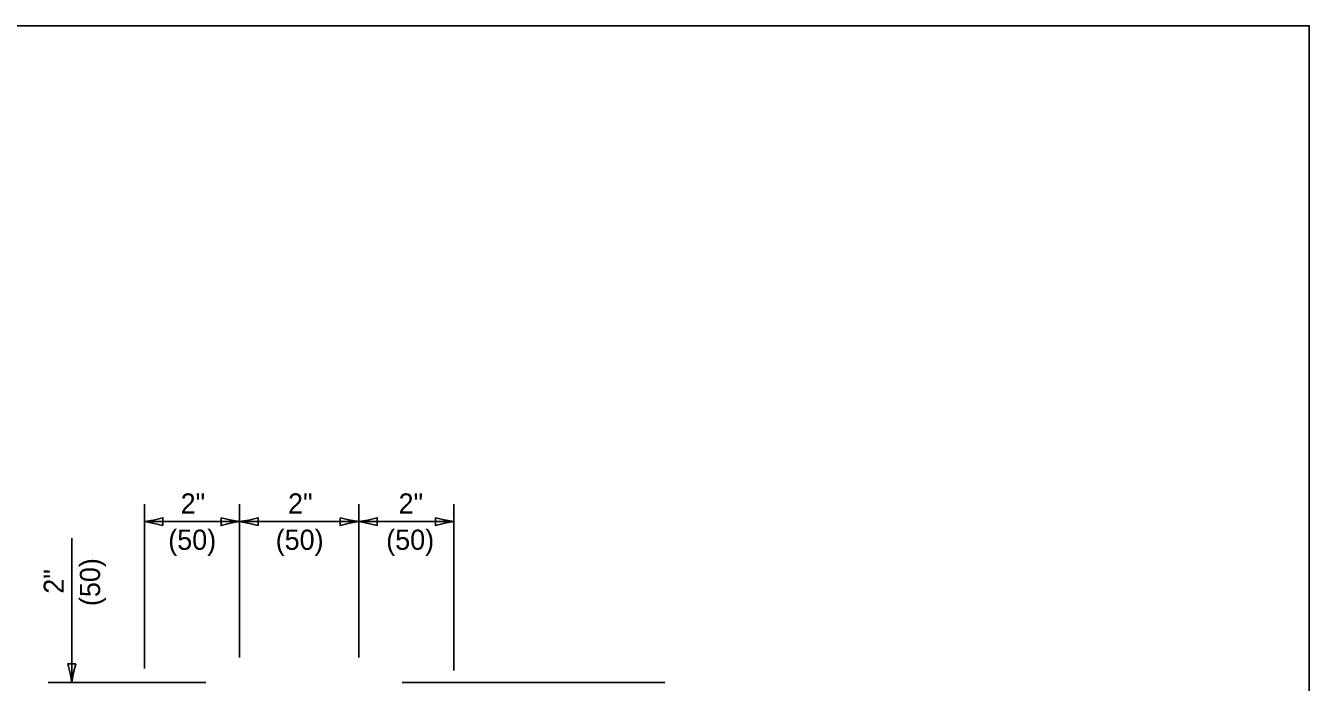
# Model space of a CAD drawing. Extents: x 2261474 to 2262104, y -3123680 to -3123280.
# Drawn here: x 2261910.1 to 2262104.1, y -3123379.8 to -3123280.5 of the extents above; entities that cross this region are included whole.
import ezdxf

# ---------------------------------------------------------------- set-up
doc = ezdxf.new("R2010")
doc.units = 0
doc.layers.add('Default', color=7, linetype='Continuous')
doc.layers.add('RD_Pr_Roadway_Dimensions', color=7, linetype='Continuous')

msp = doc.modelspace()

# ---------------------------------------------------------------- linework, layer by layer
at = {"layer": 'Default'}
msp.add_lwpolyline([(2261474.13, -3123680.48), (2262104.13, -3123680.48), (2262104.13, -3123280.48), (2261474.13, -3123280.48)], close=True, dxfattribs=at)
at = {"layer": 'RD_Pr_Roadway_Dimensions'}
for p, q in [((2261928.01, -3123377.66), (2261928.01, -3123352.83)), ((2261942.41, -3123375.99), (2261942.41, -3123352.83)), ((2261960.41, -3123375.99), (2261960.41, -3123352.83)), ((2261974.81, -3123377.97), (2261974.81, -3123352.83)), ((2261928.01, -3123355.47), (2261942.41, -3123355.47)), ((2261942.41, -3123355.47), (2261960.41, -3123355.47)), ((2261960.41, -3123355.47), (2261974.81, -3123355.47)), ((2261917.04, -3123379.77), (2261917.04, -3123357.97)), ((2261937.28, -3123379.77), (2261913.46, -3123379.77)), ((2262006.69, -3123379.77), (2261966.96, -3123379.77))]:
    msp.add_line(p, q, dxfattribs=at)
for points in [[(2261930.81, -3123356.06), (2261930.81, -3123355.47), (2261930.81, -3123354.88), (2261929.41, -3123355.23), (2261928.01, -3123355.47), (2261929.5, -3123355.74)], [(2261939.61, -3123354.88), (2261939.61, -3123355.47), (2261939.61, -3123356.06), (2261941.01, -3123355.71), (2261942.41, -3123355.47), (2261940.92, -3123355.2)], [(2261945.21, -3123356.06), (2261945.21, -3123355.47), (2261945.21, -3123354.88), (2261943.81, -3123355.23), (2261942.41, -3123355.47), (2261943.9, -3123355.74)], [(2261957.61, -3123354.88), (2261957.61, -3123355.47), (2261957.61, -3123356.06), (2261959.01, -3123355.71), (2261960.41, -3123355.47), (2261958.92, -3123355.2)], [(2261963.21, -3123356.06), (2261963.21, -3123355.47), (2261963.21, -3123354.88), (2261961.81, -3123355.23), (2261960.41, -3123355.47), (2261961.9, -3123355.74)], [(2261972.01, -3123354.88), (2261972.01, -3123355.47), (2261972.01, -3123356.06), (2261973.41, -3123355.71), (2261974.81, -3123355.47), (2261973.32, -3123355.2)], [(2261917.63, -3123376.97), (2261917.04, -3123376.97), (2261916.46, -3123376.97), (2261916.8, -3123378.37), (2261917.04, -3123379.77), (2261917.31, -3123378.28)]]:
    msp.add_lwpolyline(points, close=True, dxfattribs=at)

# ---------------------------------------------------------------- texts
for s, p in [('2"', (2261933.49, -3123354.25)), ('2"', (2261949.73, -3123354.25)), ('2"', (2261966.44, -3123354.25)), ('(50)', (2261931.62, -3123359.73)), ('(50)', (2261947.86, -3123359.73)), ('(50)', (2261964.57, -3123359.73))]:
    msp.add_text(s, height=3.048, dxfattribs=at).set_placement(p)
for s, p in [('2"', (2261915.83, -3123366.37)), ('(50)', (2261921.31, -3123368.24))]:
    msp.add_text(s, height=3.048, rotation=90, dxfattribs=at).set_placement(p)

doc.saveas('drawing.dxf')
